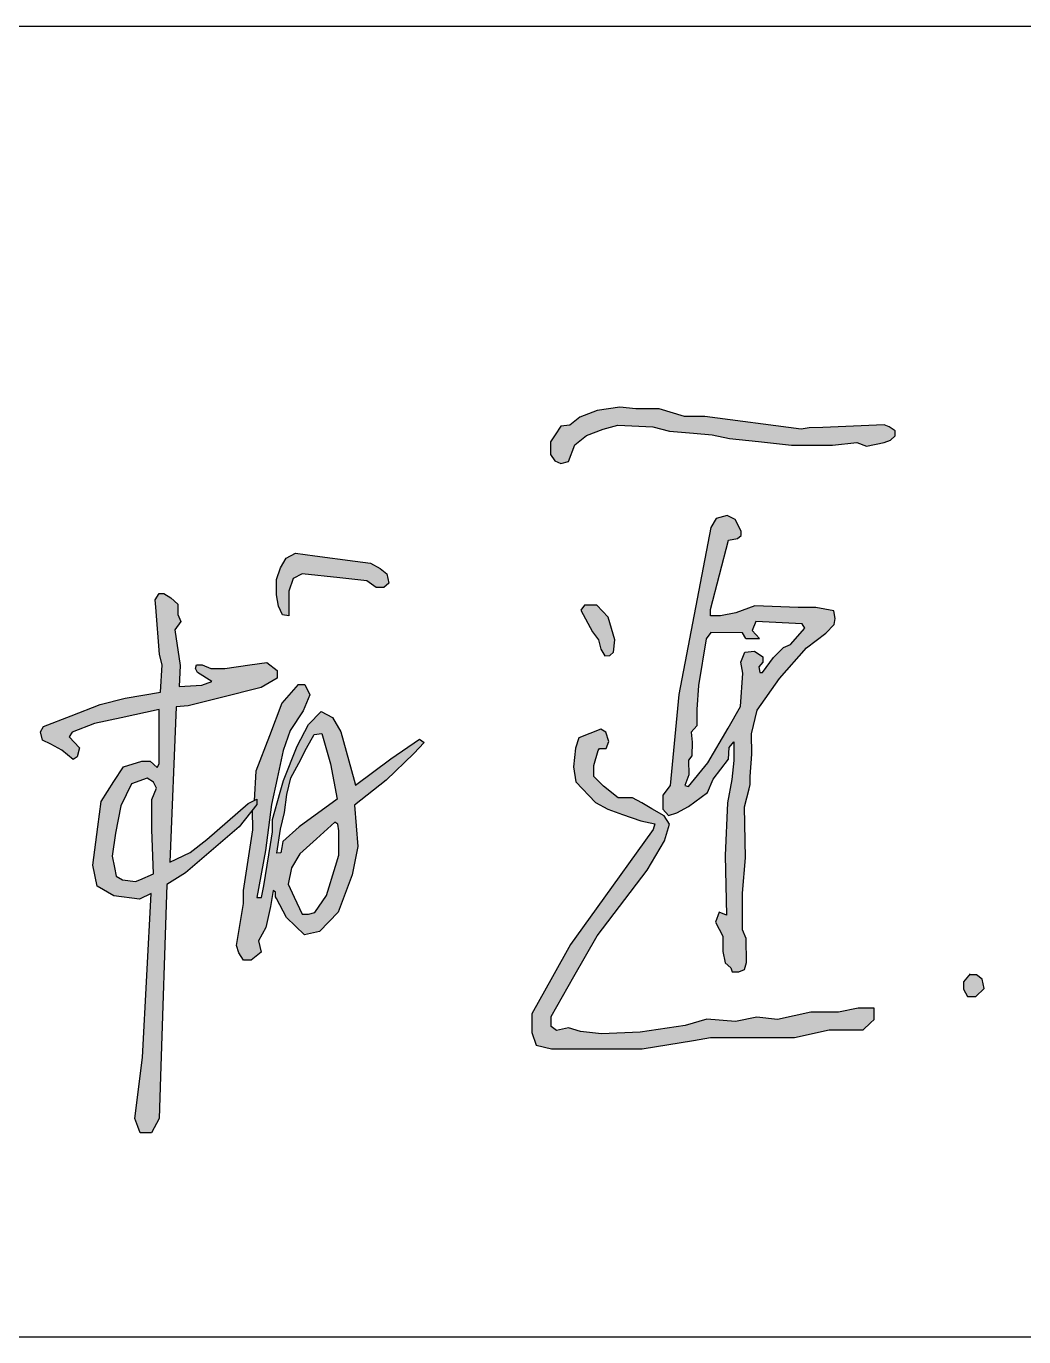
# Model space of a CAD drawing. Extents: x -417156 to 1571408, y 205758 to 1045562.
# Drawn here: x 1027221 to 1028743, y 910331 to 912331 of the extents above; entities that cross this region are included whole.
import ezdxf

# ---------------------------------------------------------------- set-up
doc = ezdxf.new("R2010")
doc.units = 0
doc.header["$LTSCALE"] = 1000
doc.header["$MEASUREMENT"] = 0
doc.layers.get('0').update_dxf_attribs({"linetype": 'CONTINUOUS'})
doc.layers.add('PUB_TITLE', color=4, linetype='CONTINUOUS')

msp = doc.modelspace()

# ---------------------------------------------------------------- hatches: boundary and pattern name
h = msp.add_hatch(color=256)
h.paths.add_polyline_path([(1027447.9, 911410), (1027456.9, 911422.8), (1027452.4, 911433.3), (1027452.5, 911449.2), (1027441.6, 911458.8), (1027430.7, 911465.8), (1027423.7, 911465.8), (1027417.8, 911455.7), (1027418.7, 911444.7), (1027424.3, 911372.7), (1027428.2, 911356.9), (1027426, 911314.8), (1027372, 911305.6), (1027333.6, 911296), (1027289.4, 911278.9), (1027247.4, 911262.6), (1027242.7, 911254.5), (1027245.9, 911241.8), (1027258.4, 911235.4), (1027275.2, 911226.7), (1027292.8, 911212.3), (1027298.9, 911216.4), (1027302.5, 911229.9), (1027286.4, 911246.6), (1027291.2, 911254.2), (1027325.2, 911267), (1027366, 911275.9), (1027423.9, 911288.5), (1027423.9, 911205.4), (1027420.9, 911199.9), (1027410.3, 911209.8), (1027397.6, 911209.8), (1027369.2, 911201), (1027354.6, 911178.5), (1027335.2, 911148.3), (1027330.2, 911109.5), (1027322.7, 911050.8), (1027329.2, 911018.9), (1027354.6, 911004.1), (1027394, 910999), (1027411.5, 911007.8), (1027398.4, 910757.4), (1027386.5, 910664.6), (1027391.2, 910652.4), (1027394.9, 910642.5), (1027412.2, 910642.5), (1027423.7, 910664.4), (1027425.7, 910728.7), (1027435.3, 911021.6), (1027464.2, 911039.3), (1027545.8, 911109.6), (1027572.7, 911143.5), (1027572.8, 911151.5), (1027559.4, 911145.1), (1027496.3, 911090), (1027471.1, 911070.4), (1027440.3, 911055.5), (1027449.7, 911292.4), (1027468.2, 911293.9), (1027516.9, 911306.2), (1027579.4, 911322.1), (1027603.6, 911336.2), (1027603.6, 911347.9), (1027587.9, 911360.2), (1027562.3, 911356.6), (1027524, 911351.2), (1027502.8, 911351.2), (1027489.3, 911356.7), (1027481, 911356.7), (1027479.4, 911351.2), (1027482.1, 911345.2), (1027503.9, 911331.2), (1027488.8, 911325.7), (1027454.4, 911323.6), (1027455.7, 911355.9)])
h.paths.add_polyline_path([(1027405.7, 911183.8), (1027415, 911177.7), (1027419.9, 911168.4), (1027412.6, 911151.3), (1027412.6, 911105.4), (1027415, 911037.9), (1027394.4, 911028.7), (1027387.8, 911025.9), (1027367.9, 911028.7), (1027358.4, 911034), (1027355.7, 911047.2), (1027352.1, 911064.8), (1027357.3, 911099.7), (1027365.4, 911141.5), (1027381.7, 911174.9)], flags=16)
h.paths.add_polyline_path([(1027760.9, 911503.6), (1027746.3, 911512), (1027722.8, 911515.1), (1027661.2, 911523.1), (1027631.7, 911527), (1027617.7, 911519.6), (1027608.7, 911504.9), (1027602.7, 911486.7), (1027602.7, 911463.4), (1027605.8, 911446.1), (1027611.8, 911432.9), (1027621.4, 911431.3), (1027621.4, 911451.6), (1027621.4, 911468.9), (1027628.1, 911488.6), (1027641.9, 911495.6), (1027699.5, 911489.3), (1027740.6, 911484.8), (1027754.8, 911474.9), (1027766.5, 911474.9), (1027774.3, 911481.5), (1027771, 911495.6)])
h.paths.add_polyline_path([(1027613.1, 911226), (1027623.4, 911256.5), (1027643.5, 911286.5), (1027653.4, 911311.1), (1027645.8, 911326.7), (1027635.7, 911326.7), (1027610.7, 911298.1), (1027591.9, 911248.2), (1027571.5, 911194.2), (1027568.7, 911149.5), (1027572.8, 911151.5), (1027572.7, 911143.5), (1027566, 911135), (1027566.6, 911105), (1027552.3, 911012.5), (1027552.3, 910992.5), (1027541.9, 910928.4), (1027545.3, 910917.4), (1027552.7, 910906.1), (1027564.1, 910906.1), (1027579.4, 910918), (1027575.3, 910935.5), (1027586.3, 910955.9), (1027593.6, 910988.1), (1027597.7, 911012.2), (1027601.5, 911009.7), (1027601.5, 911002.6), (1027602.7, 911000.3), (1027618.2, 910971), (1027645.6, 910944.8), (1027668.6, 910950), (1027697, 910979.4), (1027718.4, 911036.1), (1027726.9, 911079.4), (1027721.5, 911142.8), (1027769.8, 911180.9), (1027812.2, 911221.4), (1027828, 911238.3), (1027820.7, 911243.1), (1027777, 911213.4), (1027723.1, 911173.2), (1027721.1, 911180.6), (1027700.7, 911254.6), (1027688.4, 911276.2), (1027670.8, 911285.4), (1027651.5, 911265.8), (1027634.4, 911232.8), (1027613.3, 911180), (1027608.4, 911162.3), (1027596.9, 911120.6), (1027596.9, 911101.9), (1027593.5, 911082.4), (1027583.5, 911019.7), (1027579.7, 911001.5), (1027572.9, 911001.5), (1027586.1, 911073.4), (1027595, 911143.6), (1027603.6, 911183)])
h.paths.add_polyline_path([(1027636.6, 911206.6), (1027648.7, 911229.3), (1027660.1, 911250.6), (1027672, 911252.1), (1027685.3, 911205.5), (1027695.5, 911151.6), (1027637.2, 911109.5), (1027612.6, 911087.3), (1027610.9, 911077.9), (1027609.5, 911069.9), (1027603.5, 911069.4), (1027609, 911105.9), (1027615.1, 911131.4), (1027618.6, 911158.9), (1027624.7, 911184.2)], flags=16)
h.paths.add_polyline_path([(1027691.9, 911116.5), (1027696.3, 911113.6), (1027697.6, 911103.4), (1027697.6, 911066.4), (1027692.6, 911049.7), (1027679.1, 911004.8), (1027661, 910978.8), (1027651.5, 910976.1), (1027641.8, 910976.1), (1027629.8, 911002.1), (1027620.6, 911022.1), (1027625.5, 911047), (1027638.2, 911068.1), (1027663.9, 911091.2)], flags=16)
h.paths.add_polyline_path([(1028123.3, 911722.6), (1028177, 911719.7), (1028202.1, 911713.4), (1028238.9, 911710.3), (1028267.5, 911707.8), (1028293.5, 911701.9), (1028337.8, 911697.3), (1028388.2, 911692.1), (1028450.8, 911692.1), (1028487.8, 911696), (1028502.5, 911690.3), (1028529.5, 911696), (1028539.1, 911699.5), (1028546.2, 911706.1), (1028546.2, 911713.8), (1028537.4, 911720.1), (1028529.6, 911722.8), (1028436, 911719.1), (1028415.4, 911718.3), (1028403.1, 911716.1), (1028256.1, 911735.6), (1028225.2, 911735.6), (1028186.3, 911747.4), (1028150.6, 911747.4), (1028126.5, 911750.1), (1028092.1, 911744.9), (1028065.6, 911734.9), (1028050.1, 911722.7), (1028036.6, 911720.9), (1028027.8, 911707.5), (1028020.8, 911696.9), (1028020.8, 911677.9), (1028027.2, 911668.1), (1028036.6, 911664), (1028048.3, 911666.9), (1028057.6, 911692.3), (1028075.7, 911706.5), (1028101.2, 911716.3)])
h.paths.add_polyline_path([(1028108.5, 911429.7), (1028091.2, 911447.7), (1028072.5, 911447.7), (1028067, 911440.1), (1028085, 911407.2), (1028094, 911394.8), (1028097.7, 911380.7), (1028103.7, 911370.2), (1028111.2, 911370.9), (1028117, 911376), (1028119, 911395)])
h.paths.add_polyline_path([(1028292.2, 911546.9), (1028306.1, 911549.5), (1028311.4, 911554.3), (1028311.7, 911560.7), (1028302.1, 911578.4), (1028290.1, 911584.7), (1028273.2, 911580), (1028265, 911566.5), (1028216.5, 911311.6), (1028203.2, 911172.7), (1028192, 911158), (1028192, 911136.4), (1028200.8, 911126.7), (1028213.3, 911130.6), (1028231.2, 911140.3), (1028260.2, 911162.1), (1028268.6, 911182.1), (1028292.4, 911212.8), (1028293, 911230.8), (1028300.5, 911239.2), (1028300.5, 911210.9), (1028297.2, 911181.9), (1028290.5, 911146.2), (1028287.3, 911065.8), (1028289.3, 910974.5), (1028278.1, 910979.5), (1028272.3, 910963.8), (1028283.5, 910942.7), (1028283.5, 910919.1), (1028287.1, 910902), (1028295.7, 910894.1), (1028297.8, 910888.1), (1028307.9, 910888.1), (1028316.4, 910891.8), (1028319.7, 910902.5), (1028319.2, 910939.1), (1028313.6, 910952.1), (1028313.6, 911008.4), (1028318.1, 911062), (1028316.4, 911139.9), (1028323.7, 911167.7), (1028325.4, 911174.3), (1028325.4, 911186.1), (1028328, 911220.3), (1028327, 911251.5), (1028335.8, 911287.7), (1028369.8, 911335.6), (1028411.2, 911382.9), (1028440.5, 911405.2), (1028453.4, 911418.4), (1028455, 911427.4), (1028452.7, 911439), (1028425.4, 911444.4), (1028398.5, 911444.4), (1028332.3, 911446.9), (1028303.6, 911436.3), (1028279.9, 911431.6), (1028264.7, 911431.6), (1028264.7, 911440.9)])
h.paths.add_polyline_path([(1028265.4, 911406.2), (1028313.6, 911405.4), (1028318.7, 911396.8), (1028324, 911396.8), (1028339.5, 911396.8), (1028328.4, 911409), (1028333.7, 911422.9), (1028404.5, 911419.4), (1028408.8, 911412.9), (1028386.6, 911387.8), (1028376.3, 911383.1), (1028360.6, 911367.7), (1028344.1, 911345), (1028340.1, 911345), (1028338.5, 911353.5), (1028344.6, 911360.8), (1028344.6, 911368.9), (1028332, 911377.5), (1028317, 911376.1), (1028311.2, 911361), (1028313.8, 911343.9), (1028310.5, 911293.3), (1028291.5, 911260.3), (1028260.9, 911207.2), (1028231.2, 911170.8), (1028225.4, 911172.4), (1028231.9, 911188.8), (1028231, 911211.3), (1028236.5, 911218), (1028237, 911238.5), (1028235.3, 911253.7), (1028244, 911263.8), (1028244, 911288.7), (1028246.6, 911325.1), (1028258.3, 911396.3)], flags=16)
h.paths.add_polyline_path([(1028101.3, 911171.3), (1028086.6, 911186.5), (1028086.6, 911202.9), (1028093.4, 911226.2), (1028095.5, 911228.8), (1028105.4, 911228.8), (1028109.7, 911239.7), (1028105.2, 911254.2), (1028097.7, 911258.7), (1028063.7, 911245.1), (1028058.6, 911229.3), (1028055.6, 911201.2), (1028059.4, 911178.2), (1028089.1, 911146.7), (1028108.1, 911136.5), (1028130.6, 911128.5), (1028158.4, 911118.6), (1028179.9, 911114.1), (1028177.5, 911105.2), (1028090.4, 910984.3), (1028051.2, 910929.9), (1028023.6, 910880.4), (1027992.2, 910824.3), (1027992.2, 910795.4), (1027998.6, 910776.2), (1028022.1, 910770.5), (1028062.9, 910770.5), (1028114.8, 910770.5), (1028160.4, 910770.5), (1028238.7, 910783.4), (1028264.9, 910787.8), (1028320.1, 910787.8), (1028392.7, 910787.8), (1028445.5, 910799.7), (1028497.8, 910799.7), (1028508.9, 910810.2), (1028514.5, 910815.6), (1028514.5, 910832.8), (1028489.7, 910832.8), (1028459.9, 910826.6), (1028417.6, 910826.6), (1028366.7, 910815.5), (1028335.2, 910818.9), (1028303, 910812.2), (1028258.9, 910816), (1028226.2, 910806.1), (1028157.7, 910795.9), (1028098.7, 910793.6), (1028066.4, 910797.4), (1028047.9, 910802.5), (1028029.6, 910798.5), (1028021.8, 910804.8), (1028021.8, 910820.3), (1028056.3, 910880.9), (1028091.8, 910943.1), (1028168.3, 911043.5), (1028194.5, 911088), (1028202.3, 911113.4), (1028193.9, 911126.5), (1028175.1, 911137.2), (1028160, 911145.9), (1028145.9, 911153.9), (1028124, 911153.9)])
h.paths.add_polyline_path([(1028679.3, 910877.2), (1028670.6, 910883.8), (1028660, 910883.8), (1028650.4, 910872.7), (1028650.4, 910861.6), (1028656.9, 910850.7), (1028669.5, 910850.7), (1028681.9, 910862.7)])
h = msp.add_hatch(color=250)
h.paths.add_polyline_path([(1028256.1, 911735.6), (1028225.2, 911735.6), (1028186.3, 911747.4), (1028150.6, 911747.4), (1028126.5, 911750.1), (1028092.1, 911744.9), (1028065.6, 911734.9), (1028050.1, 911722.7), (1028036.6, 911720.9), (1028027.8, 911707.5), (1028020.8, 911696.9), (1028020.8, 911677.9), (1028027.2, 911668.1), (1028036.6, 911664), (1028048.3, 911666.9), (1028057.6, 911692.3), (1028075.7, 911706.5), (1028101.2, 911716.3), (1028123.3, 911722.6), (1028177, 911719.7), (1028202.1, 911713.4), (1028238.9, 911710.3), (1028267.5, 911707.8), (1028293.5, 911701.9), (1028337.8, 911697.3), (1028388.2, 911692.1), (1028450.8, 911692.1), (1028487.8, 911696), (1028502.5, 911690.3), (1028529.5, 911696), (1028539.1, 911699.5), (1028546.2, 911706.1), (1028546.2, 911713.8), (1028537.4, 911720.1), (1028529.6, 911722.8), (1028436, 911719.1), (1028415.4, 911718.3), (1028403.1, 911716.1)])
h.paths.add_polyline_path([(1028306.1, 911549.5), (1028311.4, 911554.3), (1028311.7, 911560.7), (1028302.1, 911578.4), (1028290.1, 911584.7), (1028273.2, 911580), (1028265, 911566.5), (1028216.5, 911311.6), (1028203.2, 911172.7), (1028192, 911158), (1028192, 911136.4), (1028200.8, 911126.7), (1028213.3, 911130.6), (1028231.2, 911140.3), (1028260.2, 911162.1), (1028268.6, 911182.1), (1028292.4, 911212.8), (1028293, 911230.8), (1028300.5, 911239.2), (1028300.5, 911210.9), (1028297.2, 911181.9), (1028290.5, 911146.2), (1028287.3, 911065.8), (1028289.3, 910974.5), (1028278.1, 910979.5), (1028272.3, 910963.8), (1028283.5, 910942.7), (1028283.5, 910919.1), (1028287.1, 910902), (1028295.7, 910894.1), (1028297.8, 910888.1), (1028307.9, 910888.1), (1028316.4, 910891.8), (1028319.7, 910902.5), (1028319.2, 910939.1), (1028313.6, 910952.1), (1028313.6, 911008.4), (1028318.1, 911062), (1028316.4, 911139.9), (1028323.7, 911167.7), (1028325.4, 911174.3), (1028325.4, 911186.1), (1028328, 911220.3), (1028327, 911251.5), (1028335.8, 911287.7), (1028369.8, 911335.6), (1028411.2, 911382.9), (1028440.5, 911405.2), (1028453.4, 911418.4), (1028455, 911427.4), (1028452.7, 911439), (1028425.4, 911444.4), (1028398.5, 911444.4), (1028332.3, 911446.9), (1028303.6, 911436.3), (1028279.9, 911431.6), (1028264.7, 911431.6), (1028264.7, 911440.9), (1028292.2, 911546.9)])
h.paths.add_polyline_path([(1028333.7, 911422.9), (1028404.5, 911419.4), (1028408.8, 911412.9), (1028386.6, 911387.8), (1028376.3, 911383.1), (1028360.6, 911367.7), (1028344.1, 911345), (1028340.1, 911345), (1028338.5, 911353.5), (1028344.6, 911360.8), (1028344.6, 911368.9), (1028332, 911377.5), (1028317, 911376.1), (1028311.2, 911361), (1028313.8, 911343.9), (1028310.5, 911293.3), (1028291.5, 911260.3), (1028260.9, 911207.2), (1028231.2, 911170.8), (1028225.4, 911172.4), (1028231.9, 911188.8), (1028231, 911211.3), (1028236.5, 911218), (1028237, 911238.5), (1028235.3, 911253.7), (1028244, 911263.8), (1028244, 911288.7), (1028246.6, 911325.1), (1028258.3, 911396.3), (1028265.4, 911406.2), (1028313.6, 911405.4), (1028318.7, 911396.8), (1028324, 911396.8), (1028339.5, 911396.8), (1028328.4, 911409)], flags=16)
h.paths.add_polyline_path([(1028093.4, 911226.2), (1028095.5, 911228.8), (1028105.4, 911228.8), (1028109.7, 911239.7), (1028105.2, 911254.2), (1028097.7, 911258.7), (1028063.7, 911245.1), (1028058.6, 911229.3), (1028055.6, 911201.2), (1028059.4, 911178.2), (1028089.1, 911146.7), (1028108.1, 911136.5), (1028130.6, 911128.5), (1028158.4, 911118.6), (1028179.9, 911114.1), (1028177.5, 911105.2), (1028090.4, 910984.3), (1028051.2, 910929.9), (1028023.6, 910880.4), (1027992.2, 910824.3), (1027992.2, 910795.4), (1027998.6, 910776.2), (1028022.1, 910770.5), (1028062.9, 910770.5), (1028114.8, 910770.5), (1028160.4, 910770.5), (1028238.7, 910783.4), (1028264.9, 910787.8), (1028320.1, 910787.8), (1028392.7, 910787.8), (1028445.5, 910799.7), (1028497.8, 910799.7), (1028508.9, 910810.2), (1028514.5, 910815.6), (1028514.5, 910832.8), (1028489.7, 910832.8), (1028459.9, 910826.6), (1028417.6, 910826.6), (1028366.7, 910815.5), (1028335.2, 910818.9), (1028303, 910812.2), (1028258.9, 910816), (1028226.2, 910806.1), (1028157.7, 910795.9), (1028098.7, 910793.6), (1028066.4, 910797.4), (1028047.9, 910802.5), (1028029.6, 910798.5), (1028021.8, 910804.8), (1028021.8, 910820.3), (1028056.3, 910880.9), (1028091.8, 910943.1), (1028168.3, 911043.5), (1028194.5, 911088), (1028202.3, 911113.4), (1028193.9, 911126.5), (1028175.1, 911137.2), (1028160, 911145.9), (1028145.9, 911153.9), (1028124, 911153.9), (1028101.3, 911171.3), (1028086.6, 911186.5), (1028086.6, 911202.9)])
h.paths.add_polyline_path([(1028108.5, 911429.7), (1028091.2, 911447.7), (1028072.5, 911447.7), (1028067, 911440.1), (1028085, 911407.2), (1028094, 911394.8), (1028097.7, 911380.7), (1028103.7, 911370.2), (1028111.2, 911370.9), (1028117, 911376), (1028119, 911395)])
h = msp.add_hatch(color=256)
h.paths.add_polyline_path([(1028101.2, 911716.3), (1028123.3, 911722.6), (1028177, 911719.7), (1028202.1, 911713.4), (1028238.9, 911710.3), (1028267.5, 911707.8), (1028293.5, 911701.9), (1028337.8, 911697.3), (1028388.2, 911692.1), (1028450.8, 911692.1), (1028487.8, 911696), (1028502.5, 911690.3), (1028529.5, 911696), (1028539.1, 911699.5), (1028546.2, 911706.1), (1028546.2, 911713.8), (1028537.4, 911720.1), (1028529.6, 911722.8), (1028436, 911719.1), (1028415.4, 911718.3), (1028403.1, 911716.1), (1028256.1, 911735.6), (1028225.2, 911735.6), (1028186.3, 911747.4), (1028150.6, 911747.4), (1028126.5, 911750.1), (1028092.1, 911744.9), (1028065.6, 911734.9), (1028050.1, 911722.7), (1028036.6, 911720.9), (1028027.8, 911707.5), (1028020.8, 911696.9), (1028020.8, 911677.9), (1028027.2, 911668.1), (1028036.6, 911664), (1028048.3, 911666.9), (1028057.6, 911692.3), (1028075.7, 911706.5)])
h.paths.add_polyline_path([(1028108.5, 911429.7), (1028091.2, 911447.7), (1028072.5, 911447.7), (1028067, 911440.1), (1028085, 911407.2), (1028094, 911394.8), (1028097.7, 911380.7), (1028103.7, 911370.2), (1028111.2, 911370.9), (1028117, 911376), (1028119, 911395)])
h.paths.add_polyline_path([(1028292.2, 911546.9), (1028306.1, 911549.5), (1028311.4, 911554.3), (1028311.7, 911560.7), (1028302.1, 911578.4), (1028290.1, 911584.7), (1028273.2, 911580), (1028265, 911566.5), (1028216.5, 911311.6), (1028203.2, 911172.7), (1028192, 911158), (1028192, 911136.4), (1028200.8, 911126.7), (1028213.3, 911130.6), (1028231.2, 911140.3), (1028260.2, 911162.1), (1028268.6, 911182.1), (1028292.4, 911212.8), (1028293, 911230.8), (1028300.5, 911239.2), (1028300.5, 911210.9), (1028297.2, 911181.9), (1028290.5, 911146.2), (1028287.3, 911065.8), (1028289.3, 910974.5), (1028278.1, 910979.5), (1028272.3, 910963.8), (1028283.5, 910942.7), (1028283.5, 910919.1), (1028287.1, 910902), (1028295.7, 910894.1), (1028297.8, 910888.1), (1028307.9, 910888.1), (1028316.4, 910891.8), (1028319.7, 910902.5), (1028319.2, 910939.1), (1028313.6, 910952.1), (1028313.6, 911008.4), (1028318.1, 911062), (1028316.4, 911139.9), (1028323.7, 911167.7), (1028325.4, 911174.3), (1028325.4, 911186.1), (1028328, 911220.3), (1028327, 911251.5), (1028335.8, 911287.7), (1028369.8, 911335.6), (1028411.2, 911382.9), (1028440.5, 911405.2), (1028453.4, 911418.4), (1028455, 911427.4), (1028452.7, 911439), (1028425.4, 911444.4), (1028398.5, 911444.4), (1028332.3, 911446.9), (1028303.6, 911436.3), (1028279.9, 911431.6), (1028264.7, 911431.6), (1028264.7, 911440.9)])
h.paths.add_polyline_path([(1028265.4, 911406.2), (1028313.6, 911405.4), (1028318.7, 911396.8), (1028324, 911396.8), (1028339.5, 911396.8), (1028328.4, 911409), (1028333.7, 911422.9), (1028404.5, 911419.4), (1028408.8, 911412.9), (1028386.6, 911387.8), (1028376.3, 911383.1), (1028360.6, 911367.7), (1028344.1, 911345), (1028340.1, 911345), (1028338.5, 911353.5), (1028344.6, 911360.8), (1028344.6, 911368.9), (1028332, 911377.5), (1028317, 911376.1), (1028311.2, 911361), (1028313.8, 911343.9), (1028310.5, 911293.3), (1028291.5, 911260.3), (1028260.9, 911207.2), (1028231.2, 911170.8), (1028225.4, 911172.4), (1028231.9, 911188.8), (1028231, 911211.3), (1028236.5, 911218), (1028237, 911238.5), (1028235.3, 911253.7), (1028244, 911263.8), (1028244, 911288.7), (1028246.6, 911325.1), (1028258.3, 911396.3)], flags=16)
h.paths.add_polyline_path([(1028086.6, 911202.9), (1028093.4, 911226.2), (1028095.5, 911228.8), (1028105.4, 911228.8), (1028109.7, 911239.7), (1028105.2, 911254.2), (1028097.7, 911258.7), (1028063.7, 911245.1), (1028058.6, 911229.3), (1028055.6, 911201.2), (1028059.4, 911178.2), (1028089.1, 911146.7), (1028108.1, 911136.5), (1028130.6, 911128.5), (1028158.4, 911118.6), (1028179.9, 911114.1), (1028177.5, 911105.2), (1028090.4, 910984.3), (1028051.2, 910929.9), (1028023.6, 910880.4), (1027992.2, 910824.3), (1027992.2, 910795.4), (1027998.6, 910776.2), (1028022.1, 910770.5), (1028062.9, 910770.5), (1028114.8, 910770.5), (1028160.4, 910770.5), (1028238.7, 910783.4), (1028264.9, 910787.8), (1028320.1, 910787.8), (1028392.7, 910787.8), (1028445.5, 910799.7), (1028497.8, 910799.7), (1028508.9, 910810.2), (1028514.5, 910815.6), (1028514.5, 910832.8), (1028489.7, 910832.8), (1028459.9, 910826.6), (1028417.6, 910826.6), (1028366.7, 910815.5), (1028335.2, 910818.9), (1028303, 910812.2), (1028258.9, 910816), (1028226.2, 910806.1), (1028157.7, 910795.9), (1028098.7, 910793.6), (1028066.4, 910797.4), (1028047.9, 910802.5), (1028029.6, 910798.5), (1028021.8, 910804.8), (1028021.8, 910820.3), (1028056.3, 910880.9), (1028091.8, 910943.1), (1028168.3, 911043.5), (1028194.5, 911088), (1028202.3, 911113.4), (1028193.9, 911126.5), (1028175.1, 911137.2), (1028160, 911145.9), (1028145.9, 911153.9), (1028124, 911153.9), (1028101.3, 911171.3), (1028086.6, 911186.5)])
h = msp.add_hatch(color=256)
h.paths.add_polyline_path([(1027602.7, 911463.4), (1027605.8, 911446.1), (1027611.8, 911432.9), (1027621.4, 911431.3), (1027621.4, 911451.6), (1027621.4, 911468.9), (1027628.1, 911488.6), (1027641.9, 911495.6), (1027699.5, 911489.3), (1027740.6, 911484.8), (1027754.8, 911474.9), (1027766.5, 911474.9), (1027774.3, 911481.5), (1027771, 911495.6), (1027760.9, 911503.6), (1027746.3, 911512), (1027722.8, 911515.1), (1027661.2, 911523.1), (1027631.7, 911527), (1027617.7, 911519.6), (1027608.7, 911504.9), (1027602.7, 911486.7)])
h.paths.add_polyline_path([(1027552.3, 910992.5), (1027541.9, 910928.4), (1027545.3, 910917.4), (1027552.7, 910906.1), (1027564.1, 910906.1), (1027579.4, 910918), (1027575.3, 910935.5), (1027586.3, 910955.9), (1027593.6, 910988.1), (1027597.7, 911012.2), (1027601.5, 911009.7), (1027601.5, 911002.6), (1027602.7, 911000.3), (1027618.2, 910971), (1027645.6, 910944.8), (1027668.6, 910950), (1027697, 910979.4), (1027718.4, 911036.1), (1027726.9, 911079.4), (1027721.5, 911142.8), (1027769.8, 911180.9), (1027812.2, 911221.4), (1027828, 911238.3), (1027820.7, 911243.1), (1027777, 911213.4), (1027723.1, 911173.2), (1027721.1, 911180.6), (1027700.7, 911254.6), (1027688.4, 911276.2), (1027670.8, 911285.4), (1027651.5, 911265.8), (1027634.4, 911232.8), (1027613.3, 911180), (1027608.4, 911162.3), (1027596.9, 911120.6), (1027596.9, 911101.9), (1027593.5, 911082.4), (1027583.5, 911019.7), (1027579.7, 911001.5), (1027572.9, 911001.5), (1027586.1, 911073.4), (1027595, 911143.6), (1027603.6, 911183), (1027613.1, 911226), (1027623.4, 911256.5), (1027643.5, 911286.5), (1027653.4, 911311.1), (1027645.8, 911326.7), (1027635.7, 911326.7), (1027610.7, 911298.1), (1027591.9, 911248.2), (1027571.5, 911194.2), (1027568.7, 911149.5), (1027572.8, 911151.5), (1027572.7, 911143.5), (1027566, 911135), (1027566.6, 911105), (1027552.3, 911012.5)])
h.paths.add_polyline_path([(1027603.5, 911069.4), (1027609, 911105.9), (1027615.1, 911131.4), (1027618.6, 911158.9), (1027624.7, 911184.2), (1027636.6, 911206.6), (1027648.7, 911229.3), (1027660.1, 911250.6), (1027672, 911252.1), (1027685.3, 911205.5), (1027695.5, 911151.6), (1027637.2, 911109.5), (1027612.6, 911087.3), (1027610.9, 911077.9), (1027609.5, 911069.9)], flags=16)
h.paths.add_polyline_path([(1027620.6, 911022.1), (1027625.5, 911047), (1027638.2, 911068.1), (1027663.9, 911091.2), (1027695.5, 911119.6), (1027697.6, 911103.4), (1027697.6, 911066.4), (1027692.6, 911049.7), (1027679.1, 911004.8), (1027659.1, 910976.1), (1027641.8, 910976.1), (1027629.8, 911002.1)], flags=16)
for color, points in [(250, [(1027760.9, 911503.6), (1027746.3, 911512), (1027722.8, 911515.1), (1027661.2, 911523.1), (1027631.7, 911527), (1027617.7, 911519.6), (1027608.7, 911504.9), (1027602.7, 911486.7), (1027602.7, 911463.4), (1027605.8, 911446.1), (1027611.8, 911432.9), (1027621.4, 911431.3), (1027621.4, 911451.6), (1027621.4, 911468.9), (1027628.1, 911488.6), (1027641.9, 911495.6), (1027699.5, 911489.3), (1027740.6, 911484.8), (1027754.8, 911474.9), (1027766.5, 911474.9), (1027774.3, 911481.5), (1027771, 911495.6)]), (256, [(1027602.7, 911463.4), (1027605.8, 911446.1), (1027611.8, 911432.9), (1027621.4, 911431.3), (1027621.4, 911451.6), (1027621.4, 911468.9), (1027628.1, 911488.6), (1027641.9, 911495.6), (1027699.5, 911489.3), (1027740.6, 911484.8), (1027754.8, 911474.9), (1027766.5, 911474.9), (1027774.3, 911481.5), (1027771, 911495.6), (1027760.9, 911503.6), (1027746.3, 911512), (1027722.8, 911515.1), (1027661.2, 911523.1), (1027631.7, 911527), (1027617.7, 911519.6), (1027608.7, 911504.9), (1027602.7, 911486.7)]), (250, [(1028679.3, 910877.2), (1028670.6, 910883.8), (1028660, 910883.8), (1028650.4, 910872.7), (1028650.4, 910861.6), (1028656.9, 910850.7), (1028669.5, 910850.7), (1028681.9, 910862.7)]), (256, [(1028670.6, 910883.8), (1028660, 910883.8), (1028650.4, 910872.7), (1028650.4, 910861.6), (1028656.9, 910850.7), (1028669.5, 910850.7), (1028681.9, 910862.7), (1028679.3, 910877.2)])]:
    msp.add_hatch(color=color).paths.add_polyline_path(points)
h = msp.add_hatch(color=250)
h.paths.add_polyline_path([(1027447.9, 911410), (1027456.9, 911422.8), (1027452.4, 911433.3), (1027452.5, 911449.2), (1027441.6, 911458.8), (1027430.7, 911465.8), (1027423.7, 911465.8), (1027417.8, 911455.7), (1027418.7, 911444.7), (1027424.3, 911372.7), (1027428.2, 911356.9), (1027426, 911314.8), (1027372, 911305.6), (1027333.6, 911296), (1027289.4, 911278.9), (1027247.4, 911262.6), (1027242.7, 911254.5), (1027245.9, 911241.8), (1027258.4, 911235.4), (1027275.2, 911226.7), (1027292.8, 911212.3), (1027298.9, 911216.4), (1027302.5, 911229.9), (1027286.4, 911246.6), (1027291.2, 911254.2), (1027325.2, 911267), (1027366, 911275.9), (1027423.9, 911288.5), (1027423.9, 911205.4), (1027420.9, 911199.9), (1027410.3, 911209.8), (1027397.6, 911209.8), (1027369.2, 911201), (1027354.6, 911178.5), (1027335.2, 911148.3), (1027330.2, 911109.5), (1027322.7, 911050.8), (1027329.2, 911018.9), (1027354.6, 911004.1), (1027394, 910999), (1027411.5, 911007.8), (1027398.4, 910757.4), (1027386.5, 910664.6), (1027391.2, 910652.4), (1027394.9, 910642.5), (1027412.2, 910642.5), (1027423.7, 910664.4), (1027425.7, 910728.7), (1027435.3, 911021.6), (1027464.2, 911039.3), (1027545.8, 911109.6), (1027572.7, 911143.5), (1027572.8, 911151.5), (1027559.4, 911145.1), (1027496.3, 911090), (1027471.1, 911070.4), (1027440.3, 911055.5), (1027449.7, 911292.4), (1027468.2, 911293.9), (1027516.9, 911306.2), (1027579.4, 911322.1), (1027603.6, 911336.2), (1027603.6, 911347.9), (1027587.9, 911360.2), (1027562.3, 911356.6), (1027524, 911351.2), (1027502.8, 911351.2), (1027489.3, 911356.7), (1027481, 911356.7), (1027479.4, 911351.2), (1027482.1, 911345.2), (1027503.9, 911331.2), (1027488.8, 911325.7), (1027454.4, 911323.6), (1027455.7, 911355.9)])
h.paths.add_polyline_path([(1027405.7, 911183.8), (1027415, 911177.7), (1027419.9, 911168.4), (1027412.6, 911151.3), (1027412.6, 911105.4), (1027415, 911037.9), (1027394.4, 911028.7), (1027387.8, 911025.9), (1027367.9, 911028.7), (1027358.4, 911034), (1027355.7, 911047.2), (1027352.1, 911064.8), (1027357.3, 911099.7), (1027365.4, 911141.5), (1027381.7, 911174.9)], flags=16)
h = msp.add_hatch(color=250)
h.paths.add_polyline_path([(1027613.1, 911226), (1027623.4, 911256.5), (1027643.5, 911286.5), (1027653.4, 911311.1), (1027645.8, 911326.7), (1027635.7, 911326.7), (1027610.7, 911298.1), (1027591.9, 911248.2), (1027571.5, 911194.2), (1027568.7, 911149.5), (1027572.8, 911151.5), (1027572.7, 911143.5), (1027566, 911135), (1027566.6, 911105), (1027552.3, 911012.5), (1027552.3, 910992.5), (1027541.9, 910928.4), (1027545.3, 910917.4), (1027552.7, 910906.1), (1027564.1, 910906.1), (1027579.4, 910918), (1027575.3, 910935.5), (1027586.3, 910955.9), (1027593.6, 910988.1), (1027597.7, 911012.2), (1027601.5, 911009.7), (1027601.5, 911002.6), (1027602.7, 911000.3), (1027618.2, 910971), (1027645.6, 910944.8), (1027668.6, 910950), (1027697, 910979.4), (1027718.4, 911036.1), (1027726.9, 911079.4), (1027721.5, 911142.8), (1027769.8, 911180.9), (1027812.2, 911221.4), (1027828, 911238.3), (1027820.7, 911243.1), (1027777, 911213.4), (1027723.1, 911173.2), (1027721.1, 911180.6), (1027700.7, 911254.6), (1027688.4, 911276.2), (1027670.8, 911285.4), (1027651.5, 911265.8), (1027634.4, 911232.8), (1027613.3, 911180), (1027608.4, 911162.3), (1027596.9, 911120.6), (1027596.9, 911101.9), (1027593.5, 911082.4), (1027583.5, 911019.7), (1027579.7, 911001.5), (1027572.9, 911001.5), (1027586.1, 911073.4), (1027595, 911143.6), (1027603.6, 911183)])
h.paths.add_polyline_path([(1027636.6, 911206.6), (1027648.7, 911229.3), (1027660.1, 911250.6), (1027672, 911252.1), (1027685.3, 911205.5), (1027695.5, 911151.6), (1027637.2, 911109.5), (1027612.6, 911087.3), (1027610.9, 911077.9), (1027609.5, 911069.9), (1027603.5, 911069.4), (1027609, 911105.9), (1027615.1, 911131.4), (1027618.6, 911158.9), (1027624.7, 911184.2)], flags=16)
h.paths.add_polyline_path([(1027691.9, 911116.5), (1027696.3, 911113.6), (1027697.6, 911103.4), (1027697.6, 911066.4), (1027692.6, 911049.7), (1027679.1, 911004.8), (1027661, 910978.8), (1027651.5, 910976.1), (1027641.8, 910976.1), (1027629.8, 911002.1), (1027620.6, 911022.1), (1027625.5, 911047), (1027638.2, 911068.1), (1027663.9, 911091.2)], flags=16)

# ---------------------------------------------------------------- linework, layer by layer
for p, q in [((1028092.1, 911744.9), (1028065.6, 911734.9)), ((1028126.5, 911750.1), (1028092.1, 911744.9)), ((1028150.6, 911747.4), (1028126.5, 911750.1)), ((1028186.3, 911747.4), (1028150.6, 911747.4)), ((1028225.2, 911735.6), (1028186.3, 911747.4)), ((1028036.6, 911720.9), (1028027.8, 911707.5)), ((1028050.1, 911722.7), (1028036.6, 911720.9)), ((1028065.6, 911734.9), (1028050.1, 911722.7)), ((1028101.2, 911716.3), (1028123.3, 911722.6)), ((1028123.3, 911722.6), (1028177, 911719.7)), ((1028256.1, 911735.6), (1028225.2, 911735.6)), ((1028403.1, 911716.1), (1028256.1, 911735.6)), ((1028529.6, 911722.8), (1028436, 911719.1)), ((1028537.4, 911720.1), (1028529.6, 911722.8)), ((1028546.2, 911713.8), (1028537.4, 911720.1)), ((1028027.8, 911707.5), (1028020.8, 911696.9)), ((1028057.6, 911692.3), (1028075.7, 911706.5)), ((1028075.7, 911706.5), (1028101.2, 911716.3)), ((1028177, 911719.7), (1028202.1, 911713.4)), ((1028202.1, 911713.4), (1028238.9, 911710.3)), ((1028238.9, 911710.3), (1028267.5, 911707.8)), ((1028267.5, 911707.8), (1028293.5, 911701.9)), ((1028293.5, 911701.9), (1028337.8, 911697.3)), ((1028415.4, 911718.3), (1028403.1, 911716.1)), ((1028436, 911719.1), (1028415.4, 911718.3)), ((1028539.1, 911699.5), (1028546.2, 911706.1)), ((1028546.2, 911706.1), (1028546.2, 911713.8)), ((1028020.8, 911696.9), (1028020.8, 911677.9)), ((1028048.3, 911666.9), (1028057.6, 911692.3)), ((1028337.8, 911697.3), (1028388.2, 911692.1)), ((1028388.2, 911692.1), (1028450.8, 911692.1)), ((1028450.8, 911692.1), (1028487.8, 911696)), ((1028487.8, 911696), (1028502.5, 911690.3)), ((1028502.5, 911690.3), (1028529.5, 911696)), ((1028529.5, 911696), (1028539.1, 911699.5)), ((1028020.8, 911677.9), (1028027.2, 911668.1)), ((1028027.2, 911668.1), (1028036.6, 911664)), ((1028036.6, 911664), (1028048.3, 911666.9)), ((1028273.2, 911580), (1028265, 911566.5)), ((1028290.1, 911584.7), (1028273.2, 911580)), ((1028302.1, 911578.4), (1028290.1, 911584.7)), ((1028265, 911566.5), (1028216.5, 911311.6)), ((1028311.7, 911560.7), (1028302.1, 911578.4)), ((1028311.4, 911554.3), (1028311.7, 911560.7)), ((1028264.7, 911440.9), (1028292.2, 911546.9)), ((1028292.2, 911546.9), (1028306.1, 911549.5)), ((1028306.1, 911549.5), (1028311.4, 911554.3)), ((1027617.7, 911519.6), (1027631.7, 911527)), ((1027631.7, 911527), (1027661.2, 911523.1)), ((1027661.2, 911523.1), (1027722.8, 911515.1)), ((1027602.7, 911486.7), (1027608.7, 911504.9)), ((1027608.7, 911504.9), (1027617.7, 911519.6)), ((1027722.8, 911515.1), (1027746.3, 911512)), ((1027746.3, 911512), (1027760.9, 911503.6)), ((1027760.9, 911503.6), (1027771, 911495.6)), ((1027602.7, 911463.4), (1027602.7, 911486.7)), ((1027628.1, 911488.6), (1027621.4, 911468.9)), ((1027641.9, 911495.6), (1027628.1, 911488.6)), ((1027699.5, 911489.3), (1027641.9, 911495.6)), ((1027740.6, 911484.8), (1027699.5, 911489.3)), ((1027754.8, 911474.9), (1027740.6, 911484.8)), ((1027774.3, 911481.5), (1027766.5, 911474.9)), ((1027771, 911495.6), (1027774.3, 911481.5)), ((1027417.8, 911455.7), (1027423.7, 911465.8)), ((1027423.7, 911465.8), (1027430.7, 911465.8)), ((1027430.7, 911465.8), (1027441.6, 911458.8)), ((1027605.8, 911446.1), (1027602.7, 911463.4)), ((1027621.4, 911468.9), (1027621.4, 911451.6)), ((1027766.5, 911474.9), (1027754.8, 911474.9)), ((1027418.7, 911444.7), (1027417.8, 911455.7)), ((1027424.3, 911372.7), (1027418.7, 911444.7)), ((1027441.6, 911458.8), (1027452.5, 911449.2)), ((1027452.5, 911449.2), (1027452.4, 911433.3)), ((1027611.8, 911432.9), (1027605.8, 911446.1)), ((1027621.4, 911451.6), (1027621.4, 911431.3)), ((1028072.5, 911447.7), (1028067, 911440.1)), ((1028067, 911440.1), (1028085, 911407.2)), ((1028091.2, 911447.7), (1028072.5, 911447.7)), ((1028108.5, 911429.7), (1028091.2, 911447.7)), ((1028264.7, 911431.6), (1028264.7, 911440.9)), ((1028332.3, 911446.9), (1028303.6, 911436.3)), ((1028398.5, 911444.4), (1028332.3, 911446.9)), ((1028425.4, 911444.4), (1028398.5, 911444.4)), ((1028452.7, 911439), (1028425.4, 911444.4)), ((1027456.9, 911422.8), (1027447.9, 911410)), ((1027452.4, 911433.3), (1027456.9, 911422.8)), ((1027621.4, 911431.3), (1027611.8, 911432.9)), ((1028119, 911395), (1028108.5, 911429.7)), ((1028279.9, 911431.6), (1028264.7, 911431.6)), ((1028303.6, 911436.3), (1028279.9, 911431.6)), ((1028333.7, 911422.9), (1028328.4, 911409)), ((1028404.5, 911419.4), (1028333.7, 911422.9)), ((1028455, 911427.4), (1028452.7, 911439)), ((1028453.4, 911418.4), (1028455, 911427.4)), ((1027447.9, 911410), (1027455.7, 911355.9)), ((1028085, 911407.2), (1028094, 911394.8)), ((1028265.4, 911406.2), (1028258.3, 911396.3)), ((1028313.6, 911405.4), (1028265.4, 911406.2)), ((1028318.7, 911396.8), (1028313.6, 911405.4)), ((1028339.5, 911396.8), (1028328.4, 911409)), ((1028386.6, 911387.8), (1028408.8, 911412.9)), ((1028408.8, 911412.9), (1028404.5, 911419.4)), ((1028411.2, 911382.9), (1028440.5, 911405.2)), ((1028440.5, 911405.2), (1028453.4, 911418.4)), ((1028094, 911394.8), (1028097.7, 911380.7)), ((1028097.7, 911380.7), (1028103.7, 911370.2)), ((1028117, 911376), (1028119, 911395)), ((1028258.3, 911396.3), (1028246.6, 911325.1)), ((1028318.7, 911396.8), (1028324, 911396.8)), ((1028324, 911396.8), (1028339.5, 911396.8)), ((1028360.6, 911367.7), (1028376.3, 911383.1)), ((1028369.8, 911335.6), (1028411.2, 911382.9)), ((1028376.3, 911383.1), (1028386.6, 911387.8)), ((1027428.2, 911356.9), (1027424.3, 911372.7)), ((1027562.3, 911356.6), (1027587.9, 911360.2)), ((1027587.9, 911360.2), (1027603.6, 911347.9)), ((1028103.7, 911370.2), (1028111.2, 911370.9)), ((1028111.2, 911370.9), (1028117, 911376)), ((1028311.2, 911361), (1028317, 911376.1)), ((1028313.8, 911343.9), (1028311.2, 911361)), ((1028317, 911376.1), (1028332, 911377.5)), ((1028332, 911377.5), (1028344.6, 911368.9)), ((1028344.6, 911360.8), (1028338.5, 911353.5)), ((1028344.1, 911345), (1028360.6, 911367.7)), ((1028344.6, 911368.9), (1028344.6, 911360.8)), ((1027426, 911314.8), (1027428.2, 911356.9)), ((1027455.7, 911355.9), (1027454.4, 911323.6)), ((1027479.4, 911351.2), (1027481, 911356.7)), ((1027482.1, 911345.2), (1027479.4, 911351.2)), ((1027481, 911356.7), (1027489.3, 911356.7)), ((1027503.9, 911331.2), (1027482.1, 911345.2)), ((1027489.3, 911356.7), (1027502.8, 911351.2)), ((1027502.8, 911351.2), (1027524, 911351.2)), ((1027524, 911351.2), (1027562.3, 911356.6)), ((1027603.6, 911347.9), (1027603.6, 911336.2)), ((1028310.5, 911293.3), (1028313.8, 911343.9)), ((1028338.5, 911353.5), (1028340.1, 911345)), ((1028340.1, 911345), (1028344.1, 911345)), ((1027454.4, 911323.6), (1027488.8, 911325.7)), ((1027488.8, 911325.7), (1027503.9, 911331.2)), ((1027579.4, 911322.1), (1027516.9, 911306.2)), ((1027603.6, 911336.2), (1027579.4, 911322.1)), ((1027635.7, 911326.7), (1027610.7, 911298.1)), ((1027635.7, 911326.7), (1027645.8, 911326.7)), ((1027645.8, 911326.7), (1027653.4, 911311.1)), ((1028246.6, 911325.1), (1028244, 911288.7)), ((1028335.8, 911287.7), (1028369.8, 911335.6)), ((1027333.6, 911296), (1027372, 911305.6)), ((1027372, 911305.6), (1027426, 911314.8)), ((1027516.9, 911306.2), (1027468.2, 911293.9)), ((1027653.4, 911311.1), (1027643.5, 911286.5)), ((1028216.5, 911311.6), (1028203.2, 911172.7)), ((1027289.4, 911278.9), (1027333.6, 911296)), ((1027423.9, 911288.5), (1027366, 911275.9)), ((1027423.9, 911205.4), (1027423.9, 911288.5)), ((1027449.7, 911292.4), (1027440.3, 911055.5)), ((1027468.2, 911293.9), (1027449.7, 911292.4)), ((1027610.7, 911298.1), (1027591.9, 911248.2)), ((1027643.5, 911286.5), (1027623.4, 911256.5)), ((1027651.5, 911265.8), (1027670.8, 911285.4)), ((1027670.8, 911285.4), (1027688.4, 911276.2)), ((1028244, 911288.7), (1028244, 911263.8)), ((1028291.5, 911260.3), (1028310.5, 911293.3)), ((1028327, 911251.5), (1028335.8, 911287.7)), ((1027242.7, 911254.5), (1027247.4, 911262.6)), ((1027247.4, 911262.6), (1027289.4, 911278.9)), ((1027325.2, 911267), (1027291.2, 911254.2)), ((1027366, 911275.9), (1027325.2, 911267)), ((1027634.4, 911232.8), (1027651.5, 911265.8)), ((1027688.4, 911276.2), (1027700.7, 911254.6)), ((1028244, 911263.8), (1028235.3, 911253.7)), ((1028260.9, 911207.2), (1028291.5, 911260.3)), ((1027245.9, 911241.8), (1027242.7, 911254.5)), ((1027258.4, 911235.4), (1027245.9, 911241.8)), ((1027291.2, 911254.2), (1027286.4, 911246.6)), ((1027286.4, 911246.6), (1027302.5, 911229.9)), ((1027591.9, 911248.2), (1027571.5, 911194.2)), ((1027623.4, 911256.5), (1027613.1, 911226)), ((1027648.7, 911229.3), (1027660.1, 911250.6)), ((1027660.1, 911250.6), (1027672, 911252.1)), ((1027672, 911252.1), (1027685.3, 911205.5)), ((1027700.7, 911254.6), (1027721.1, 911180.6)), ((1027777, 911213.4), (1027820.7, 911243.1)), ((1027820.7, 911243.1), (1027828, 911238.3)), ((1028063.7, 911245.1), (1028058.6, 911229.3)), ((1028097.7, 911258.7), (1028063.7, 911245.1)), ((1028105.2, 911254.2), (1028097.7, 911258.7)), ((1028109.7, 911239.7), (1028105.2, 911254.2)), ((1028235.3, 911253.7), (1028237, 911238.5)), ((1028328, 911220.3), (1028327, 911251.5)), ((1027275.2, 911226.7), (1027258.4, 911235.4)), ((1027292.8, 911212.3), (1027275.2, 911226.7)), ((1027302.5, 911229.9), (1027298.9, 911216.4)), ((1027613.1, 911226), (1027603.6, 911183)), ((1027613.3, 911180), (1027634.4, 911232.8)), ((1027636.6, 911206.6), (1027648.7, 911229.3)), ((1027812.2, 911221.4), (1027769.8, 911180.9)), ((1027828, 911238.3), (1027812.2, 911221.4)), ((1028058.6, 911229.3), (1028055.6, 911201.2)), ((1028086.6, 911202.9), (1028093.4, 911226.2)), ((1028093.4, 911226.2), (1028095.5, 911228.8)), ((1028095.5, 911228.8), (1028105.4, 911228.8)), ((1028105.4, 911228.8), (1028109.7, 911239.7)), ((1028237, 911238.5), (1028236.5, 911218)), ((1028292.4, 911212.8), (1028293, 911230.8)), ((1028293, 911230.8), (1028300.5, 911239.2)), ((1028300.5, 911239.2), (1028300.5, 911210.9)), ((1028325.4, 911186.1), (1028328, 911220.3)), ((1027298.9, 911216.4), (1027292.8, 911212.3)), ((1027354.6, 911178.5), (1027369.2, 911201)), ((1027369.2, 911201), (1027397.6, 911209.8)), ((1027397.6, 911209.8), (1027410.3, 911209.8)), ((1027410.3, 911209.8), (1027420.9, 911199.9)), ((1027420.9, 911199.9), (1027423.9, 911205.4)), ((1027624.7, 911184.2), (1027636.6, 911206.6)), ((1027685.3, 911205.5), (1027695.5, 911151.6)), ((1027723.1, 911173.2), (1027777, 911213.4)), ((1028055.6, 911201.2), (1028059.4, 911178.2)), ((1028086.6, 911186.5), (1028086.6, 911202.9)), ((1028236.5, 911218), (1028231, 911211.3)), ((1028231, 911211.3), (1028231.9, 911188.8)), ((1028231.2, 911170.8), (1028260.9, 911207.2)), ((1028268.6, 911182.1), (1028292.4, 911212.8)), ((1028300.5, 911210.9), (1028297.2, 911181.9)), ((1027405.7, 911183.8), (1027381.7, 911174.9)), ((1027415, 911177.7), (1027405.7, 911183.8)), ((1027571.5, 911194.2), (1027568.7, 911149.5)), ((1027603.6, 911183), (1027595, 911143.6)), ((1027608.4, 911162.3), (1027613.3, 911180)), ((1027618.6, 911158.9), (1027624.7, 911184.2)), ((1027721.1, 911180.6), (1027723.1, 911173.2)), ((1027769.8, 911180.9), (1027721.5, 911142.8)), ((1028101.3, 911171.3), (1028086.6, 911186.5)), ((1028231.9, 911188.8), (1028225.4, 911172.4)), ((1028260.2, 911162.1), (1028268.6, 911182.1)), ((1028297.2, 911181.9), (1028290.5, 911146.2)), ((1028325.4, 911174.3), (1028325.4, 911186.1)), ((1027335.2, 911148.3), (1027354.6, 911178.5)), ((1027381.7, 911174.9), (1027365.4, 911141.5)), ((1027412.6, 911151.3), (1027419.9, 911168.4)), ((1027419.9, 911168.4), (1027415, 911177.7)), ((1027596.9, 911120.6), (1027608.4, 911162.3)), ((1028059.4, 911178.2), (1028089.1, 911146.7)), ((1028124, 911153.9), (1028101.3, 911171.3)), ((1028203.2, 911172.7), (1028192, 911158)), ((1028225.4, 911172.4), (1028231.2, 911170.8)), ((1028231.2, 911140.3), (1028260.2, 911162.1)), ((1028316.4, 911139.9), (1028323.7, 911167.7)), ((1028323.7, 911167.7), (1028325.4, 911174.3)), ((1027330.2, 911109.5), (1027335.2, 911148.3)), ((1027365.4, 911141.5), (1027357.3, 911099.7)), ((1027412.6, 911105.4), (1027412.6, 911151.3)), ((1027496.3, 911090), (1027559.4, 911145.1)), ((1027572.7, 911143.5), (1027545.8, 911109.6)), ((1027559.4, 911145.1), (1027572.8, 911151.5)), ((1027572.8, 911151.5), (1027572.7, 911143.5)), ((1027595, 911143.6), (1027586.1, 911073.4)), ((1027615.1, 911131.4), (1027618.6, 911158.9)), ((1027695.5, 911151.6), (1027637.2, 911109.5)), ((1027721.5, 911142.8), (1027726.9, 911079.4)), ((1028089.1, 911146.7), (1028108.1, 911136.5)), ((1028145.9, 911153.9), (1028124, 911153.9)), ((1028160, 911145.9), (1028145.9, 911153.9)), ((1028175.1, 911137.2), (1028160, 911145.9)), ((1028192, 911158), (1028192, 911136.4)), ((1028213.3, 911130.6), (1028231.2, 911140.3)), ((1028290.5, 911146.2), (1028287.3, 911065.8)), ((1027566.6, 911105), (1027566, 911135)), ((1027596.9, 911101.9), (1027596.9, 911120.6)), ((1027609, 911105.9), (1027615.1, 911131.4)), ((1028108.1, 911136.5), (1028130.6, 911128.5)), ((1028130.6, 911128.5), (1028158.4, 911118.6)), ((1028193.9, 911126.5), (1028175.1, 911137.2)), ((1028192, 911136.4), (1028200.8, 911126.7)), ((1028202.3, 911113.4), (1028193.9, 911126.5)), ((1028200.8, 911126.7), (1028213.3, 911130.6)), ((1028318.1, 911062), (1028316.4, 911139.9)), ((1027322.7, 911050.8), (1027330.2, 911109.5)), ((1027415, 911037.9), (1027412.6, 911105.4)), ((1027545.8, 911109.6), (1027464.2, 911039.3)), ((1027552.3, 911012.5), (1027566.6, 911105)), ((1027593.5, 911082.4), (1027596.9, 911101.9)), ((1027603.5, 911069.4), (1027609, 911105.9)), ((1027637.2, 911109.5), (1027612.6, 911087.3)), ((1027691.9, 911116.5), (1027663.9, 911091.2)), ((1027696.3, 911113.6), (1027691.9, 911116.5)), ((1027697.6, 911103.4), (1027696.3, 911113.6)), ((1027697.6, 911066.4), (1027697.6, 911103.4)), ((1028177.5, 911105.2), (1028090.4, 910984.3)), ((1028158.4, 911118.6), (1028179.9, 911114.1)), ((1028179.9, 911114.1), (1028177.5, 911105.2)), ((1028194.5, 911088), (1028202.3, 911113.4)), ((1027357.3, 911099.7), (1027352.1, 911064.8)), ((1027471.1, 911070.4), (1027496.3, 911090)), ((1027583.5, 911019.7), (1027593.5, 911082.4)), ((1027612.6, 911087.3), (1027610.9, 911077.9)), ((1027663.9, 911091.2), (1027638.2, 911068.1)), ((1028168.3, 911043.5), (1028194.5, 911088)), ((1027352.1, 911064.8), (1027355.7, 911047.2)), ((1027440.3, 911055.5), (1027471.1, 911070.4)), ((1027586.1, 911073.4), (1027572.9, 911001.5)), ((1027609.5, 911069.9), (1027603.5, 911069.4)), ((1027610.9, 911077.9), (1027609.5, 911069.9)), ((1027638.2, 911068.1), (1027625.5, 911047)), ((1027692.6, 911049.7), (1027697.6, 911066.4)), ((1027726.9, 911079.4), (1027718.4, 911036.1)), ((1028287.3, 911065.8), (1028289.3, 910974.5)), ((1028313.6, 911008.4), (1028318.1, 911062)), ((1027329.2, 911018.9), (1027322.7, 911050.8)), ((1027355.7, 911047.2), (1027358.4, 911034)), ((1027625.5, 911047), (1027620.6, 911022.1)), ((1027679.1, 911004.8), (1027692.6, 911049.7)), ((1028091.8, 910943.1), (1028168.3, 911043.5)), ((1027358.4, 911034), (1027367.9, 911028.7)), ((1027367.9, 911028.7), (1027387.8, 911025.9)), ((1027387.8, 911025.9), (1027394.4, 911028.7)), ((1027394.4, 911028.7), (1027415, 911037.9)), ((1027435.3, 911021.6), (1027425.7, 910728.7)), ((1027464.2, 911039.3), (1027435.3, 911021.6)), ((1027620.6, 911022.1), (1027629.8, 911002.1)), ((1027718.4, 911036.1), (1027697, 910979.4)), ((1027354.6, 911004.1), (1027329.2, 911018.9)), ((1027394, 910999), (1027354.6, 911004.1)), ((1027411.5, 911007.8), (1027394, 910999)), ((1027398.4, 910757.4), (1027411.5, 911007.8)), ((1027552.3, 910992.5), (1027552.3, 911012.5)), ((1027572.9, 911001.5), (1027579.7, 911001.5)), ((1027579.7, 911001.5), (1027583.5, 911019.7)), ((1027597.7, 911012.2), (1027593.6, 910988.1)), ((1027601.5, 911009.7), (1027597.7, 911012.2)), ((1027601.5, 911002.6), (1027601.5, 911009.7)), ((1027602.7, 911000.3), (1027601.5, 911002.6)), ((1027618.2, 910971), (1027602.7, 911000.3)), ((1027629.8, 911002.1), (1027641.8, 910976.1)), ((1027661, 910978.8), (1027679.1, 911004.8)), ((1028313.6, 910952.1), (1028313.6, 911008.4)), ((1027541.9, 910928.4), (1027552.3, 910992.5)), ((1027593.6, 910988.1), (1027586.3, 910955.9)), ((1028090.4, 910984.3), (1028051.2, 910929.9)), ((1027645.6, 910944.8), (1027618.2, 910971)), ((1027641.8, 910976.1), (1027651.5, 910976.1)), ((1027651.5, 910976.1), (1027661, 910978.8)), ((1027697, 910979.4), (1027668.6, 910950)), ((1028278.1, 910979.5), (1028272.3, 910963.8)), ((1028272.3, 910963.8), (1028283.5, 910942.7)), ((1028289.3, 910974.5), (1028278.1, 910979.5)), ((1027586.3, 910955.9), (1027575.3, 910935.5)), ((1027668.6, 910950), (1027645.6, 910944.8)), ((1028056.3, 910880.9), (1028091.8, 910943.1)), ((1028283.5, 910942.7), (1028283.5, 910919.1)), ((1028319.2, 910939.1), (1028313.6, 910952.1)), ((1027545.3, 910917.4), (1027541.9, 910928.4)), ((1027575.3, 910935.5), (1027579.4, 910918)), ((1028051.2, 910929.9), (1028023.6, 910880.4)), ((1028319.7, 910902.5), (1028319.2, 910939.1)), ((1027552.7, 910906.1), (1027545.3, 910917.4)), ((1027564.1, 910906.1), (1027552.7, 910906.1)), ((1027579.4, 910918), (1027564.1, 910906.1)), ((1028283.5, 910919.1), (1028287.1, 910902)), ((1028287.1, 910902), (1028295.7, 910894.1)), ((1028316.4, 910891.8), (1028319.7, 910902.5)), ((1028023.6, 910880.4), (1027992.2, 910824.3)), ((1028021.8, 910820.3), (1028056.3, 910880.9)), ((1028295.7, 910894.1), (1028297.8, 910888.1)), ((1028297.8, 910888.1), (1028307.9, 910888.1)), ((1028307.9, 910888.1), (1028316.4, 910891.8)), ((1028661, 910885), (1028650.4, 910872.7)), ((1028670.6, 910883.8), (1028660, 910883.8)), ((1028679.3, 910877.2), (1028670.6, 910883.8)), ((1028650.4, 910872.7), (1028650.4, 910861.6)), ((1028650.4, 910861.6), (1028656.9, 910850.7)), ((1028669.5, 910850.7), (1028681.9, 910862.7)), ((1028681.9, 910862.7), (1028679.3, 910877.2)), ((1028656.9, 910850.7), (1028669.5, 910850.7)), ((1027992.2, 910824.3), (1027992.2, 910795.4)), ((1028021.8, 910804.8), (1028021.8, 910820.3)), ((1028417.6, 910826.6), (1028366.7, 910815.5)), ((1028459.9, 910826.6), (1028417.6, 910826.6)), ((1028489.7, 910832.8), (1028459.9, 910826.6)), ((1028514.5, 910832.8), (1028489.7, 910832.8)), ((1028514.5, 910815.6), (1028514.5, 910832.8)), ((1028029.6, 910798.5), (1028021.8, 910804.8)), ((1028047.9, 910802.5), (1028029.6, 910798.5)), ((1028066.4, 910797.4), (1028047.9, 910802.5)), ((1028226.2, 910806.1), (1028157.7, 910795.9)), ((1028258.9, 910816), (1028226.2, 910806.1)), ((1028303, 910812.2), (1028258.9, 910816)), ((1028335.2, 910818.9), (1028303, 910812.2)), ((1028366.7, 910815.5), (1028335.2, 910818.9)), ((1028497.8, 910799.7), (1028508.9, 910810.2)), ((1028508.9, 910810.2), (1028514.5, 910815.6)), ((1027992.2, 910795.4), (1027998.6, 910776.2)), ((1028098.7, 910793.6), (1028066.4, 910797.4)), ((1028157.7, 910795.9), (1028098.7, 910793.6)), ((1028160.4, 910770.5), (1028238.7, 910783.4)), ((1028238.7, 910783.4), (1028264.9, 910787.8)), ((1028264.9, 910787.8), (1028320.1, 910787.8)), ((1028320.1, 910787.8), (1028392.7, 910787.8)), ((1028392.7, 910787.8), (1028445.5, 910799.7)), ((1028445.5, 910799.7), (1028497.8, 910799.7)), ((1027998.6, 910776.2), (1028022.1, 910770.5)), ((1028022.1, 910770.5), (1028062.9, 910770.5)), ((1028062.9, 910770.5), (1028114.8, 910770.5)), ((1028114.8, 910770.5), (1028160.4, 910770.5)), ((1027386.5, 910664.6), (1027398.4, 910757.4)), ((1027425.7, 910728.7), (1027423.7, 910664.4)), ((1027391.2, 910652.4), (1027386.5, 910664.6)), ((1027423.7, 910664.4), (1027412.2, 910642.5)), ((1027394.9, 910642.5), (1027391.2, 910652.4)), ((1027412.2, 910642.5), (1027394.9, 910642.5))]:
    msp.add_line(p, q)
at = {"layer": 'PUB_TITLE', "color": 4}
for p, q in [((1018396.7, 912331.3), (1029396.7, 912331.3)), ((1018396.7, 910331.3), (1029396.7, 910331.3))]:
    msp.add_line(p, q, dxfattribs=at)

doc.saveas('drawing.dxf')
